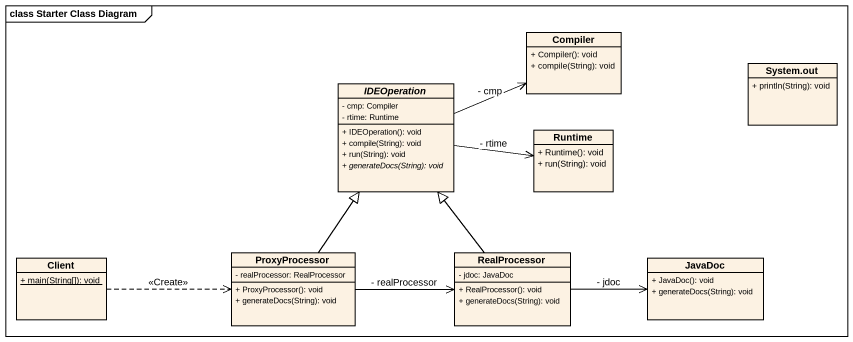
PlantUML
@startuml
mainframe class Starter Class Diagram
hide circle
hide empty members
skinparam classAttributeIconSize 0
class Compiler {
  + Compiler(): void
  + compile(String): void
}
abstract class IDEOperation {
  - cmp: Compiler
  - rtime: Runtime
  + IDEOperation(): void
  + compile(String): void
  + run(String): void
  {abstract} + generateDocs(String): void
}
class "System.out" as System_out {
  + println(String): void
}
class Runtime {
  + Runtime(): void
  + run(String): void
}
class Client {
  {static} + main(String[]): void
}
class ProxyProcessor {
  - realProcessor: RealProcessor
  + ProxyProcessor(): void
  + generateDocs(String): void
}
class RealProcessor {
  - jdoc: JavaDoc
  + RealProcessor(): void
  + generateDocs(String): void
}
class JavaDoc {
  + JavaDoc(): void
  + generateDocs(String): void
}
IDEOperation -right-> Compiler : - cmp
IDEOperation -right-> Runtime : - rtime
Client .right.> ProxyProcessor : <<Create>>
ProxyProcessor -up-|> IDEOperation
ProxyProcessor -right-> RealProcessor : - realProcessor
RealProcessor -up-|> IDEOperation
RealProcessor -right-> JavaDoc : - jdoc
@enduml
